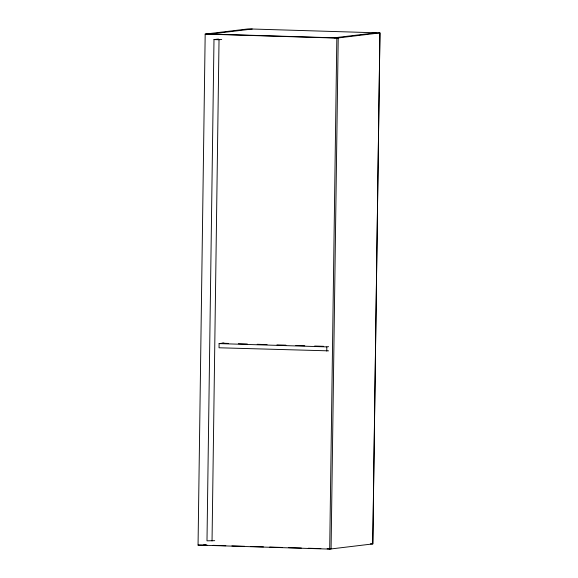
<?xml version="1.0" encoding="UTF-8"?>
<svg xmlns="http://www.w3.org/2000/svg" width="578" height="578" viewBox="0 0 578 578"><rect width="100%" height="100%" fill="white"/><g stroke="black" fill="none" stroke-linecap="round" stroke-linejoin="round"><path stroke-width="0.87" d="M198.052 545.09L205.183 34.088L248.302 28.9L379.948 32.91L372.817 543.912L329.698 549.1L198.052 545.09L206.975 545.155M218.462 39.051L213.99 39.586L206.989 540.835L214.72 540.661M212.039 540.986L219.033 39.738L221.721 39.42M223.953 343.014L219.098 343.599L219.04 347.775L328.55 350.846M326.772 351.063L326.83 346.879L328.607 346.663M329.698 549.1L336.829 38.097L379.948 32.91L372.767 543.92L370.397 543.847M210.522 34.044L252.254 29.023M334.272 37.816L376.003 32.787M203.384 545.04L206.043 544.722M206.57 33.921L338.217 37.931L331.086 548.934L327.134 548.811M205.183 34.088L336.829 38.097M213.99 39.586L219.033 39.738M222.183 343.224L228.462 343.419M238.338 343.722L247.319 343.989M257.196 344.293L267.065 344.596M276.941 344.893L285.922 345.167M295.799 345.471L304.772 345.745M314.649 346.041L323.629 346.316M219.098 343.599L326.83 346.879M212.957 545.336L225.803 545.726M231.894 545.914L244.631 546.297M250.83 546.492L263.467 546.875M269.745 547.063L282.389 547.453M288.704 547.641L301.326 548.023M308.298 548.24L320.855 548.623"/></g></svg>
